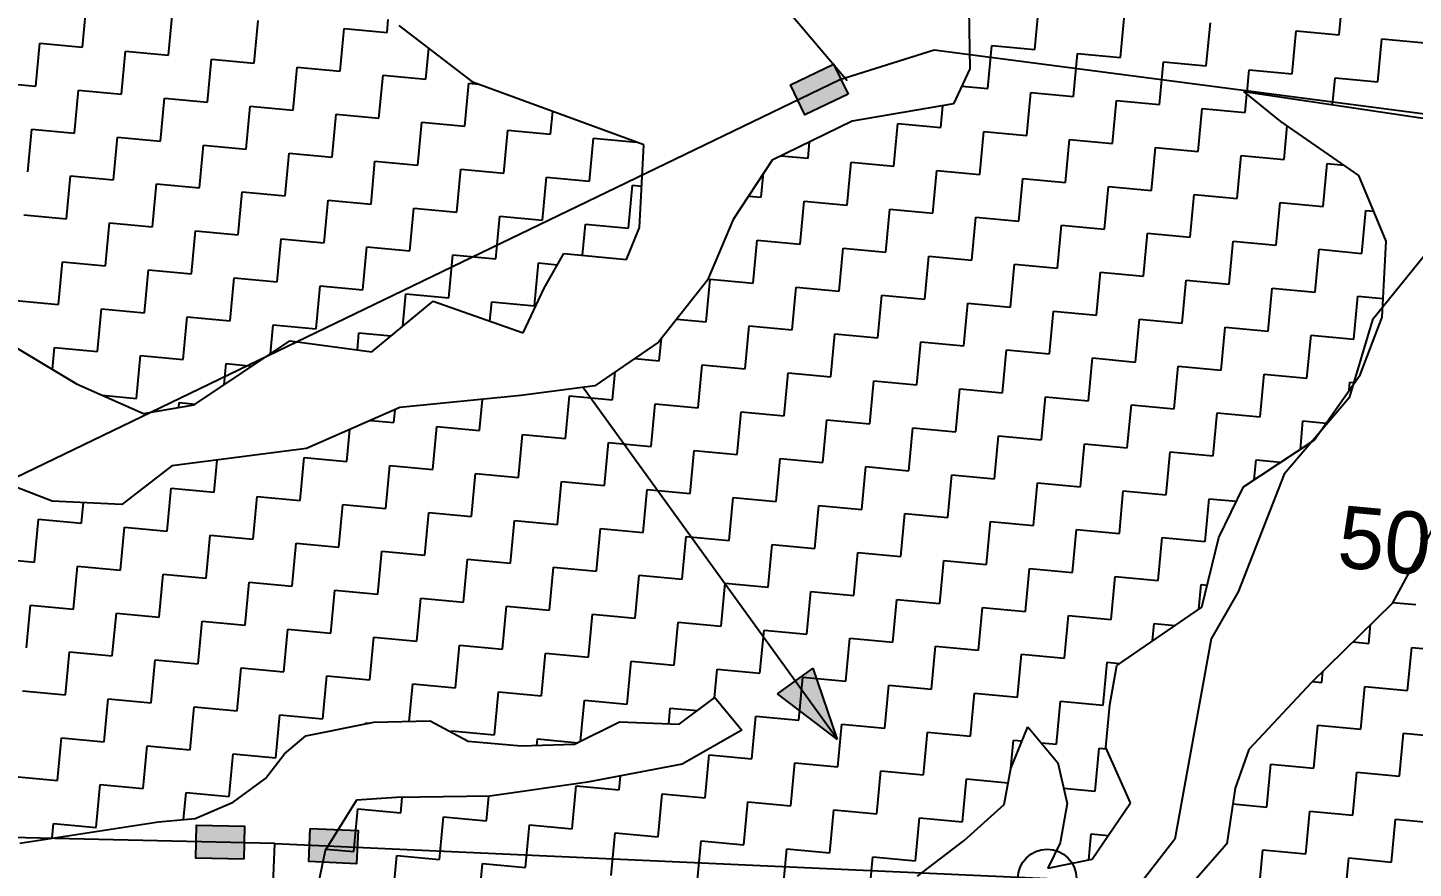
# Model space of a CAD drawing. Header units: metres. Extents: x 284554 to 287504, y 2026012 to 2031182.
# Drawn here: x 286317.2 to 286731.8, y 2030469 to 2030720.5 of the extents above; entities that cross this region are included whole.
import ezdxf
from ezdxf.enums import TextEntityAlignment as Align

# ---------------------------------------------------------------- set-up
doc = ezdxf.new("R2010")
doc.units = ezdxf.units.M
for name, color, linetype in [('LINE_WATER', 4, 'Continuous'), ('POLY_HATCH', 12, 'Continuous'), ('POLY_PARCEL', 6, 'Continuous'), ('TEXT_PARCEL', 7, 'Continuous')]:
    doc.layers.add(name, color=color, linetype=linetype)
doc.styles.add('TEXT_MAP', font='')
doc.styles.get('TEXT_MAP').set_extended_font_data('Kruti Dev 050')

msp = doc.modelspace()

# ---------------------------------------------------------------- hatches: boundary and pattern name
for points in [[(286545.4, 2030703.37), (286549.72, 2030694.43), (286562.65, 2030700.67), (286558.33, 2030709.61)], [(286367.69, 2030481.91), (286367.46, 2030471.98), (286381.81, 2030471.65), (286382.04, 2030481.58)], [(286415.6, 2030470.32), (286416.05, 2030480.24), (286401.71, 2030480.9), (286401.26, 2030470.98)]]:
    msp.add_hatch(color=256).paths.add_polyline_path(points)
h = msp.add_hatch(color=256)
h.paths.add_polyline_path([(286546.87, 2030525), (286541.54, 2030521.14), (286559.48, 2030507.55)])
h.paths.add_polyline_path([(286559.48, 2030507.55), (286552.21, 2030528.85), (286546.87, 2030525)])

# ---------------------------------------------------------------- linework, layer by layer
for points in [[(286562.65, 2030700.67), (286549.72, 2030694.43), (286545.4, 2030703.37), (286558.33, 2030709.61)], [(286381.81, 2030471.65), (286367.46, 2030471.98), (286367.69, 2030481.91), (286382.04, 2030481.58)], [(286401.71, 2030480.9), (286416.05, 2030480.24), (286415.6, 2030470.32), (286401.26, 2030470.98)]]:
    msp.add_lwpolyline(points, close=True)
for points in [[(286559.48, 2030507.55), (286483.51, 2030612.65)], [(286541.54, 2030521.14), (286552.21, 2030528.85)], [(286559.48, 2030507.55), (286552.21, 2030528.85)], [(286559.48, 2030507.55), (286541.54, 2030521.14)]]:
    msp.add_lwpolyline(points)
msp.add_circle((286622.24, 2030465.86), 8.78)
at = {"layer": 'LINE_WATER'}
for p, q in [((286562.38, 2030704.59), (286546.25, 2030723.69)), ((286738.65, 2030656.62), (286719.6, 2030633.14)), ((286719.6, 2030633.14), (286712.6, 2030609.73)), ((286712.6, 2030609.73), (286693.12, 2030586.88)), ((286693.12, 2030586.88), (286679.4, 2030551.67)), ((286679.4, 2030551.67), (286671.26, 2030537.59)), ((286671.26, 2030537.59), (286660.44, 2030477.64)), ((286660.44, 2030477.64), (286638.07, 2030449))]:
    msp.add_line(p, q, dxfattribs=at)
at = {"layer": 'POLY_HATCH', "linetype": 'Continuous'}
for p, q in [((286709.57, 2030718.39), (286710.77, 2030731.23)), ((286333.63, 2030714.67), (286334.83, 2030727.5)), ((286618.49, 2030713.95), (286619.69, 2030726.79)), ((286359.31, 2030712.27), (286360.51, 2030725.11)), ((286384.99, 2030709.87), (286386.19, 2030722.71)), ((286424.7, 2030719.11), (286425.06, 2030722.95)), ((286644.17, 2030711.55), (286645.37, 2030724.39)), ((286410.67, 2030707.47), (286411.87, 2030720.31)), ((286411.87, 2030720.31), (286424.7, 2030719.11)), ((286669.85, 2030709.15), (286671.05, 2030721.99)), ((286695.53, 2030706.75), (286696.73, 2030719.59)), ((286696.73, 2030719.59), (286709.57, 2030718.39)), ((286319.59, 2030703.03), (286320.79, 2030715.87)), ((286320.79, 2030715.87), (286333.63, 2030714.67)), ((286436.34, 2030705.07), (286437.21, 2030714.36)), ((286604.46, 2030702.31), (286605.66, 2030715.15)), ((286605.66, 2030715.15), (286618.49, 2030713.95)), ((286721.21, 2030704.35), (286722.41, 2030717.19)), ((286722.41, 2030717.19), (286735.25, 2030715.99)), ((286345.27, 2030700.63), (286346.47, 2030713.47)), ((286346.47, 2030713.47), (286359.31, 2030712.27)), ((286370.95, 2030698.23), (286372.15, 2030711.07)), ((286372.15, 2030711.07), (286384.99, 2030709.87)), ((286630.13, 2030699.91), (286631.33, 2030712.75)), ((286631.33, 2030712.75), (286644.17, 2030711.55)), ((286655.81, 2030697.51), (286657.01, 2030710.35)), ((286657.01, 2030710.35), (286669.85, 2030709.15)), ((286396.63, 2030695.83), (286397.83, 2030708.67)), ((286397.83, 2030708.67), (286410.67, 2030707.47)), ((286422.3, 2030693.43), (286423.5, 2030706.27)), ((286423.5, 2030706.27), (286436.34, 2030705.07)), ((286682.07, 2030701.25), (286682.69, 2030707.95)), ((286682.69, 2030707.95), (286695.53, 2030706.75)), ((286707.62, 2030697.48), (286708.37, 2030705.55)), ((286708.37, 2030705.55), (286721.21, 2030704.35)), ((286306.75, 2030704.23), (286319.59, 2030703.03)), ((286331.23, 2030688.99), (286332.43, 2030701.83)), ((286332.43, 2030701.83), (286345.27, 2030700.63)), ((286447.98, 2030691.03), (286449.18, 2030703.87)), ((286449.18, 2030703.87), (286452.15, 2030703.59)), ((286596.69, 2030703.03), (286604.46, 2030702.31)), ((286356.91, 2030686.59), (286358.11, 2030699.43)), ((286358.11, 2030699.43), (286370.95, 2030698.23)), ((286616.1, 2030688.27), (286617.29, 2030701.11)), ((286617.29, 2030701.11), (286630.13, 2030699.91)), ((286641.77, 2030685.87), (286642.97, 2030698.71)), ((286642.97, 2030698.71), (286655.81, 2030697.51)), ((286681.49, 2030695.11), (286682.01, 2030700.64)), ((286382.59, 2030684.19), (286383.79, 2030697.03)), ((286383.79, 2030697.03), (286396.63, 2030695.83)), ((286408.27, 2030681.79), (286409.47, 2030694.63)), ((286409.47, 2030694.63), (286422.3, 2030693.43)), ((286473.66, 2030688.63), (286474.3, 2030695.47)), ((286590.42, 2030690.67), (286591.02, 2030697.17)), ((286667.45, 2030683.47), (286668.65, 2030696.31)), ((286668.65, 2030696.31), (286681.49, 2030695.11)), ((286317.19, 2030677.35), (286318.39, 2030690.19)), ((286318.39, 2030690.19), (286331.23, 2030688.99)), ((286433.94, 2030679.39), (286435.14, 2030692.23)), ((286435.14, 2030692.23), (286447.98, 2030691.03)), ((286459.62, 2030676.99), (286460.82, 2030689.83)), ((286460.82, 2030689.83), (286473.66, 2030688.63)), ((286576.38, 2030679.03), (286577.58, 2030691.87)), ((286577.58, 2030691.87), (286590.42, 2030690.67)), ((286602.06, 2030676.63), (286603.26, 2030689.47)), ((286603.26, 2030689.47), (286616.1, 2030688.27)), ((286693.13, 2030681.07), (286694.07, 2030691.1)), ((286342.87, 2030674.95), (286344.07, 2030687.79)), ((286344.07, 2030687.79), (286356.91, 2030686.59)), ((286368.55, 2030672.55), (286369.75, 2030685.39)), ((286369.75, 2030685.39), (286382.59, 2030684.19)), ((286485.3, 2030674.59), (286486.5, 2030687.43)), ((286486.5, 2030687.43), (286499.34, 2030686.23)), ((286499.34, 2030686.23), (286499.35, 2030686.29)), ((286550.7, 2030681.43), (286551.16, 2030686.4)), ((286627.73, 2030674.23), (286628.93, 2030687.07)), ((286628.93, 2030687.07), (286641.77, 2030685.87)), ((286394.23, 2030670.15), (286395.43, 2030682.99)), ((286395.43, 2030682.99), (286408.27, 2030681.79)), ((286542.53, 2030682.19), (286550.7, 2030681.43)), ((286653.41, 2030671.83), (286654.61, 2030684.67)), ((286654.61, 2030684.67), (286667.45, 2030683.47)), ((286679.09, 2030669.43), (286680.29, 2030682.27)), ((286680.29, 2030682.27), (286693.13, 2030681.07)), ((286419.91, 2030667.75), (286421.1, 2030680.59)), ((286421.1, 2030680.59), (286433.94, 2030679.39)), ((286445.58, 2030665.35), (286446.78, 2030678.19)), ((286446.78, 2030678.19), (286459.62, 2030676.99)), ((286536.66, 2030669.79), (286537.33, 2030676.98)), ((286562.34, 2030667.39), (286563.54, 2030680.23)), ((286563.54, 2030680.23), (286576.38, 2030679.03)), ((286588.02, 2030664.99), (286589.22, 2030677.83)), ((286589.22, 2030677.83), (286602.06, 2030676.63)), ((286704.77, 2030667.03), (286705.97, 2030679.87)), ((286705.97, 2030679.87), (286711.05, 2030679.4)), ((286328.83, 2030663.31), (286330.03, 2030676.15)), ((286330.03, 2030676.15), (286342.87, 2030674.95)), ((286354.51, 2030660.91), (286355.71, 2030673.75)), ((286355.71, 2030673.75), (286368.55, 2030672.55)), ((286471.26, 2030662.95), (286472.46, 2030675.79)), ((286472.46, 2030675.79), (286485.3, 2030674.59)), ((286496.94, 2030660.55), (286498.14, 2030673.39)), ((286498.14, 2030673.39), (286500.89, 2030673.13)), ((286613.7, 2030662.59), (286614.9, 2030675.43)), ((286614.9, 2030675.43), (286627.73, 2030674.23)), ((286639.37, 2030660.19), (286640.57, 2030673.03)), ((286640.57, 2030673.03), (286653.41, 2030671.83)), ((286380.19, 2030658.51), (286381.39, 2030671.35)), ((286381.39, 2030671.35), (286394.23, 2030670.15)), ((286405.87, 2030656.11), (286407.07, 2030668.95)), ((286407.07, 2030668.95), (286419.91, 2030667.75)), ((286532.87, 2030670.14), (286536.66, 2030669.79)), ((286548.3, 2030655.75), (286549.5, 2030668.59)), ((286549.5, 2030668.59), (286562.34, 2030667.39)), ((286665.05, 2030657.79), (286666.25, 2030670.63)), ((286666.25, 2030670.63), (286679.09, 2030669.43)), ((286690.73, 2030655.39), (286691.93, 2030668.23)), ((286691.93, 2030668.23), (286704.77, 2030667.03)), ((286315.99, 2030664.51), (286328.83, 2030663.31)), ((286431.54, 2030653.71), (286432.74, 2030666.55)), ((286432.74, 2030666.55), (286445.58, 2030665.35)), ((286457.22, 2030651.31), (286458.42, 2030664.15)), ((286458.42, 2030664.15), (286471.26, 2030662.95)), ((286573.98, 2030653.35), (286575.18, 2030666.19)), ((286575.18, 2030666.19), (286588.02, 2030664.99)), ((286716.41, 2030652.99), (286717.61, 2030665.83)), ((286717.61, 2030665.83), (286719.93, 2030665.61)), ((286340.47, 2030649.27), (286341.67, 2030662.11)), ((286341.67, 2030662.11), (286354.51, 2030660.91)), ((286483.23, 2030652.42), (286484.1, 2030661.75)), ((286484.1, 2030661.75), (286496.94, 2030660.55)), ((286599.66, 2030650.95), (286600.86, 2030663.79)), ((286600.86, 2030663.79), (286613.7, 2030662.59)), ((286625.34, 2030648.55), (286626.53, 2030661.39)), ((286626.53, 2030661.39), (286639.37, 2030660.19)), ((286366.15, 2030646.87), (286367.35, 2030659.71)), ((286367.35, 2030659.71), (286380.19, 2030658.51)), ((286391.83, 2030644.47), (286393.03, 2030657.31)), ((286393.03, 2030657.31), (286405.87, 2030656.11)), ((286534.26, 2030644.11), (286535.46, 2030656.95)), ((286535.46, 2030656.95), (286548.3, 2030655.75)), ((286651.01, 2030646.15), (286652.21, 2030658.99)), ((286652.21, 2030658.99), (286665.05, 2030657.79)), ((286676.69, 2030643.75), (286677.89, 2030656.59)), ((286677.89, 2030656.59), (286690.73, 2030655.39)), ((286417.51, 2030642.07), (286418.71, 2030654.91)), ((286418.71, 2030654.91), (286431.54, 2030653.71)), ((286443.18, 2030639.67), (286444.38, 2030652.51)), ((286444.38, 2030652.51), (286457.22, 2030651.31)), ((286559.94, 2030641.71), (286561.14, 2030654.55)), ((286561.14, 2030654.55), (286573.98, 2030653.35)), ((286585.62, 2030639.31), (286586.82, 2030652.15)), ((286586.82, 2030652.15), (286599.66, 2030650.95)), ((286702.37, 2030641.35), (286703.57, 2030654.19)), ((286703.57, 2030654.19), (286716.41, 2030652.99)), ((286326.43, 2030637.63), (286327.63, 2030650.47)), ((286327.63, 2030650.47), (286340.47, 2030649.27)), ((286352.11, 2030635.23), (286353.31, 2030648.07)), ((286353.31, 2030648.07), (286366.15, 2030646.87)), ((286468.86, 2030637.27), (286470.06, 2030650.11)), ((286470.06, 2030650.11), (286475.7, 2030649.58)), ((286611.3, 2030636.91), (286612.5, 2030649.75)), ((286612.5, 2030649.75), (286625.34, 2030648.55)), ((286377.79, 2030632.83), (286378.99, 2030645.67)), ((286378.99, 2030645.67), (286391.83, 2030644.47)), ((286520.22, 2030632.47), (286521.42, 2030645.31)), ((286521.42, 2030645.31), (286534.26, 2030644.11)), ((286636.97, 2030634.51), (286638.17, 2030647.35)), ((286638.17, 2030647.35), (286651.01, 2030646.15)), ((286662.65, 2030632.11), (286663.85, 2030644.95)), ((286663.85, 2030644.95), (286676.69, 2030643.75)), ((286403.47, 2030630.43), (286404.67, 2030643.27)), ((286404.67, 2030643.27), (286417.51, 2030642.07)), ((286429.44, 2030631.2), (286430.34, 2030640.87)), ((286430.34, 2030640.87), (286443.18, 2030639.67)), ((286545.9, 2030630.07), (286547.1, 2030642.91)), ((286547.1, 2030642.91), (286559.94, 2030641.71)), ((286571.58, 2030627.67), (286572.78, 2030640.51)), ((286572.78, 2030640.51), (286585.62, 2030639.31)), ((286688.33, 2030629.71), (286689.53, 2030642.55)), ((286689.53, 2030642.55), (286702.37, 2030641.35)), ((286714.01, 2030627.31), (286715.21, 2030640.15)), ((286715.21, 2030640.15), (286722.77, 2030639.45)), ((286313.59, 2030638.83), (286326.43, 2030637.63)), ((286338.07, 2030623.59), (286339.27, 2030636.43)), ((286339.27, 2030636.43), (286352.11, 2030635.23)), ((286455.49, 2030632.74), (286456.02, 2030638.47)), ((286456.02, 2030638.47), (286468.86, 2030637.27)), ((286597.26, 2030625.27), (286598.46, 2030638.11)), ((286598.46, 2030638.11), (286611.3, 2030636.91)), ((286622.94, 2030622.87), (286624.14, 2030635.71)), ((286624.14, 2030635.71), (286636.97, 2030634.51)), ((286363.75, 2030621.19), (286364.95, 2030634.03)), ((286364.95, 2030634.03), (286377.79, 2030632.83)), ((286389.81, 2030622.92), (286390.63, 2030631.63)), ((286390.63, 2030631.63), (286403.47, 2030630.43)), ((286511.4, 2030633.3), (286520.22, 2030632.47)), ((286531.86, 2030618.43), (286533.06, 2030631.27)), ((286533.06, 2030631.27), (286545.9, 2030630.07)), ((286648.61, 2030620.47), (286649.81, 2030633.31)), ((286649.81, 2030633.31), (286662.65, 2030632.11)), ((286674.29, 2030618.07), (286675.49, 2030630.91)), ((286675.49, 2030630.91), (286688.33, 2030629.71)), ((286415.83, 2030624.11), (286416.31, 2030629.23)), ((286416.31, 2030629.23), (286425.98, 2030628.33)), ((286506.18, 2030620.83), (286506.8, 2030627.5)), ((286557.54, 2030616.03), (286558.74, 2030628.87)), ((286558.74, 2030628.87), (286571.58, 2030627.67)), ((286699.97, 2030615.67), (286701.17, 2030628.51)), ((286701.17, 2030628.51), (286714.01, 2030627.31)), ((286324.61, 2030618.2), (286325.23, 2030624.79)), ((286325.23, 2030624.79), (286338.07, 2030623.59)), ((286583.22, 2030613.63), (286584.42, 2030626.47)), ((286584.42, 2030626.47), (286597.26, 2030625.27)), ((286608.9, 2030611.23), (286610.1, 2030624.07)), ((286610.1, 2030624.07), (286622.94, 2030622.87)), ((286349.71, 2030609.55), (286350.91, 2030622.39)), ((286350.91, 2030622.39), (286363.75, 2030621.19)), ((286376, 2030613.66), (286376.59, 2030619.99)), ((286376.59, 2030619.99), (286384.36, 2030619.26)), ((286498.8, 2030621.52), (286506.18, 2030620.83)), ((286517.82, 2030606.79), (286519.02, 2030619.63)), ((286519.02, 2030619.63), (286531.86, 2030618.43)), ((286634.58, 2030608.83), (286635.77, 2030621.67)), ((286635.77, 2030621.67), (286648.61, 2030620.47)), ((286660.25, 2030606.43), (286661.45, 2030619.27)), ((286661.45, 2030619.27), (286674.29, 2030618.07)), ((286492.14, 2030609.19), (286492.92, 2030617.49)), ((286543.5, 2030604.39), (286544.7, 2030617.23)), ((286544.7, 2030617.23), (286557.54, 2030616.03)), ((286569.18, 2030601.99), (286570.38, 2030614.83)), ((286570.38, 2030614.83), (286583.22, 2030613.63)), ((286685.93, 2030604.03), (286687.13, 2030616.87)), ((286687.13, 2030616.87), (286699.97, 2030615.67)), ((286712.57, 2030611.91), (286712.81, 2030614.47)), ((286712.81, 2030614.47), (286714.28, 2030614.34)), ((286339.5, 2030610.51), (286349.71, 2030609.55)), ((286478.1, 2030597.55), (286479.3, 2030610.39)), ((286479.3, 2030610.39), (286492.14, 2030609.19)), ((286594.86, 2030599.59), (286596.06, 2030612.43)), ((286596.06, 2030612.43), (286608.9, 2030611.23)), ((286362.41, 2030606.86), (286362.55, 2030608.35)), ((286362.55, 2030608.35), (286367.4, 2030607.9)), ((286426.75, 2030602.35), (286427.11, 2030606.2)), ((286452.42, 2030599.95), (286453.3, 2030609.29)), ((286503.78, 2030595.15), (286504.98, 2030607.99)), ((286504.98, 2030607.99), (286517.82, 2030606.79)), ((286620.54, 2030597.19), (286621.74, 2030610.03)), ((286621.74, 2030610.03), (286634.58, 2030608.83)), ((286646.21, 2030594.79), (286647.41, 2030607.63)), ((286647.41, 2030607.63), (286660.25, 2030606.43)), ((286419.81, 2030603), (286426.75, 2030602.35)), ((286529.46, 2030592.75), (286530.66, 2030605.59)), ((286530.66, 2030605.59), (286543.5, 2030604.39)), ((286555.14, 2030590.35), (286556.34, 2030603.19)), ((286556.34, 2030603.19), (286569.18, 2030601.99)), ((286671.89, 2030592.4), (286673.09, 2030605.23)), ((286673.09, 2030605.23), (286685.93, 2030604.03)), ((286697.98, 2030594.33), (286698.77, 2030602.84)), ((286698.77, 2030602.84), (286705.74, 2030602.18)), ((286412.71, 2030590.71), (286413.6, 2030600.27)), ((286438.39, 2030588.31), (286439.58, 2030601.15)), ((286439.58, 2030601.15), (286452.42, 2030599.95)), ((286464.06, 2030585.91), (286465.26, 2030598.75)), ((286465.26, 2030598.75), (286478.1, 2030597.55)), ((286580.82, 2030587.95), (286582.02, 2030600.79)), ((286582.02, 2030600.79), (286594.86, 2030599.59)), ((286606.5, 2030585.55), (286607.7, 2030598.39)), ((286607.7, 2030598.39), (286620.54, 2030597.19)), ((286489.74, 2030583.51), (286490.94, 2030596.35)), ((286490.94, 2030596.35), (286503.78, 2030595.15)), ((286515.42, 2030581.11), (286516.62, 2030593.95)), ((286516.62, 2030593.95), (286529.46, 2030592.75)), ((286632.18, 2030583.16), (286633.38, 2030595.99)), ((286633.38, 2030595.99), (286646.21, 2030594.79)), ((286372.99, 2030581.47), (286373.89, 2030591.12)), ((286398.67, 2030579.07), (286399.87, 2030591.91)), ((286399.87, 2030591.91), (286412.71, 2030590.71)), ((286424.35, 2030576.67), (286425.55, 2030589.51)), ((286425.55, 2030589.51), (286438.39, 2030588.31)), ((286541.1, 2030578.71), (286542.3, 2030591.55)), ((286542.3, 2030591.55), (286555.14, 2030590.35)), ((286657.85, 2030580.76), (286659.05, 2030593.6)), ((286659.05, 2030593.6), (286671.89, 2030592.4)), ((286684.18, 2030585.27), (286684.73, 2030591.2)), ((286684.73, 2030591.2), (286692.15, 2030590.5)), ((286450.02, 2030574.27), (286451.22, 2030587.11)), ((286451.22, 2030587.11), (286464.06, 2030585.91)), ((286566.78, 2030576.31), (286567.98, 2030589.15)), ((286567.98, 2030589.15), (286580.82, 2030587.95)), ((286592.46, 2030573.92), (286593.66, 2030586.75)), ((286593.66, 2030586.75), (286606.5, 2030585.55)), ((286358.95, 2030569.83), (286360.15, 2030582.67)), ((286360.15, 2030582.67), (286372.99, 2030581.47)), ((286475.7, 2030571.87), (286476.9, 2030584.71)), ((286476.9, 2030584.71), (286489.74, 2030583.51)), ((286501.38, 2030569.47), (286502.58, 2030582.31)), ((286502.58, 2030582.31), (286515.42, 2030581.11)), ((286618.14, 2030571.52), (286619.34, 2030584.36)), ((286619.34, 2030584.36), (286632.18, 2030583.16)), ((286643.82, 2030569.12), (286645.01, 2030581.96)), ((286645.01, 2030581.96), (286657.85, 2030580.76)), ((286333.27, 2030572.23), (286333.84, 2030578.38)), ((286384.63, 2030567.43), (286385.83, 2030580.27)), ((286385.83, 2030580.27), (286398.67, 2030579.07)), ((286410.31, 2030565.03), (286411.51, 2030577.87)), ((286411.51, 2030577.87), (286424.35, 2030576.67)), ((286527.06, 2030567.08), (286528.26, 2030579.91)), ((286528.26, 2030579.91), (286541.1, 2030578.71)), ((286552.74, 2030564.68), (286553.94, 2030577.51)), ((286553.94, 2030577.51), (286566.78, 2030576.31)), ((286669.49, 2030566.72), (286670.69, 2030579.56)), ((286670.69, 2030579.56), (286678.84, 2030578.79)), ((286319.23, 2030560.59), (286320.43, 2030573.43)), ((286320.43, 2030573.43), (286333.27, 2030572.23)), ((286435.99, 2030562.63), (286437.19, 2030575.47)), ((286437.19, 2030575.47), (286450.02, 2030574.27)), ((286461.66, 2030560.23), (286462.86, 2030573.07)), ((286462.86, 2030573.07), (286475.7, 2030571.87)), ((286578.42, 2030562.28), (286579.62, 2030575.12)), ((286579.62, 2030575.12), (286592.46, 2030573.92)), ((286344.91, 2030558.19), (286346.11, 2030571.03)), ((286346.11, 2030571.03), (286358.95, 2030569.83)), ((286487.34, 2030557.84), (286488.54, 2030570.67)), ((286488.54, 2030570.67), (286501.38, 2030569.47)), ((286604.1, 2030559.88), (286605.3, 2030572.72)), ((286605.3, 2030572.72), (286618.14, 2030571.52)), ((286629.78, 2030557.48), (286630.98, 2030570.32)), ((286630.98, 2030570.32), (286643.82, 2030569.12)), ((286370.59, 2030555.79), (286371.79, 2030568.63)), ((286371.79, 2030568.63), (286384.63, 2030567.43)), ((286396.27, 2030553.39), (286397.47, 2030566.23)), ((286397.47, 2030566.23), (286410.31, 2030565.03)), ((286513.02, 2030555.44), (286514.22, 2030568.27)), ((286514.22, 2030568.27), (286527.06, 2030567.08)), ((286538.7, 2030553.04), (286539.9, 2030565.88)), ((286539.9, 2030565.88), (286552.74, 2030564.68)), ((286655.45, 2030555.08), (286656.65, 2030567.92)), ((286656.65, 2030567.92), (286669.49, 2030566.72)), ((286306.39, 2030561.79), (286319.23, 2030560.59)), ((286421.95, 2030550.99), (286423.15, 2030563.83)), ((286423.15, 2030563.83), (286435.99, 2030562.63)), ((286447.63, 2030548.6), (286448.82, 2030561.43)), ((286448.82, 2030561.43), (286461.66, 2030560.23)), ((286564.38, 2030550.64), (286565.58, 2030563.48)), ((286565.58, 2030563.48), (286578.42, 2030562.28)), ((286590.06, 2030548.24), (286591.26, 2030561.08)), ((286591.26, 2030561.08), (286604.1, 2030559.88)), ((286330.87, 2030546.55), (286332.07, 2030559.39)), ((286332.07, 2030559.39), (286344.91, 2030558.19)), ((286356.55, 2030544.15), (286357.75, 2030556.99)), ((286357.75, 2030556.99), (286370.59, 2030555.79)), ((286473.3, 2030546.2), (286474.5, 2030559.03)), ((286474.5, 2030559.03), (286487.34, 2030557.84)), ((286498.98, 2030543.8), (286500.18, 2030556.64)), ((286500.18, 2030556.64), (286513.02, 2030555.44)), ((286615.74, 2030545.84), (286616.94, 2030558.68)), ((286616.94, 2030558.68), (286629.78, 2030557.48)), ((286382.23, 2030541.75), (286383.43, 2030554.59)), ((286383.43, 2030554.59), (286396.27, 2030553.39)), ((286407.91, 2030539.36), (286409.11, 2030552.19)), ((286409.11, 2030552.19), (286421.95, 2030550.99)), ((286524.66, 2030541.4), (286525.86, 2030554.24)), ((286525.86, 2030554.24), (286538.7, 2030553.04)), ((286641.42, 2030543.44), (286642.62, 2030556.28)), ((286642.62, 2030556.28), (286655.45, 2030555.08)), ((286667.6, 2030546.5), (286668.29, 2030553.88)), ((286668.29, 2030553.88), (286670.13, 2030553.71)), ((286433.59, 2030536.96), (286434.79, 2030549.79)), ((286434.79, 2030549.79), (286447.63, 2030548.6)), ((286550.34, 2030539), (286551.54, 2030551.84)), ((286551.54, 2030551.84), (286564.38, 2030550.64)), ((286576.02, 2030536.6), (286577.22, 2030549.44)), ((286577.22, 2030549.44), (286590.06, 2030548.24)), ((286725.6, 2030548.52), (286732.49, 2030547.88)), ((286316.83, 2030534.91), (286318.03, 2030547.75)), ((286318.03, 2030547.75), (286330.87, 2030546.55)), ((286342.51, 2030532.51), (286343.71, 2030545.35)), ((286343.71, 2030545.35), (286356.55, 2030544.15)), ((286459.26, 2030534.56), (286460.46, 2030547.4)), ((286460.46, 2030547.4), (286473.3, 2030546.2)), ((286484.94, 2030532.16), (286486.14, 2030545)), ((286486.14, 2030545), (286498.98, 2030543.8)), ((286601.7, 2030534.2), (286602.9, 2030547.04)), ((286602.9, 2030547.04), (286615.74, 2030545.84)), ((286627.38, 2030531.8), (286628.58, 2030544.64)), ((286628.58, 2030544.64), (286641.42, 2030543.44)), ((286368.19, 2030530.12), (286369.39, 2030542.95)), ((286369.39, 2030542.95), (286382.23, 2030541.75)), ((286393.87, 2030527.72), (286395.07, 2030540.55)), ((286395.07, 2030540.55), (286407.91, 2030539.36)), ((286510.62, 2030529.76), (286511.82, 2030542.6)), ((286511.82, 2030542.6), (286524.66, 2030541.4)), ((286536.3, 2030527.36), (286537.5, 2030540.2)), ((286537.5, 2030540.2), (286550.34, 2030539)), ((286653.77, 2030537), (286654.25, 2030542.24)), ((286654.25, 2030542.24), (286660.54, 2030541.65)), ((286718.45, 2030536.24), (286718.98, 2030541.88)), ((286419.55, 2030525.32), (286420.75, 2030538.16)), ((286420.75, 2030538.16), (286433.59, 2030536.96)), ((286445.23, 2030522.92), (286446.43, 2030535.76)), ((286446.43, 2030535.76), (286459.26, 2030534.56)), ((286561.98, 2030524.96), (286563.18, 2030537.8)), ((286563.18, 2030537.8), (286576.02, 2030536.6)), ((286713.67, 2030536.69), (286718.45, 2030536.24)), ((286328.47, 2030520.88), (286329.67, 2030533.71)), ((286329.67, 2030533.71), (286342.51, 2030532.51)), ((286470.9, 2030520.52), (286472.1, 2030533.36)), ((286472.1, 2030533.36), (286484.94, 2030532.16)), ((286587.66, 2030522.56), (286588.86, 2030535.4)), ((286588.86, 2030535.4), (286601.7, 2030534.2)), ((286613.34, 2030520.16), (286614.54, 2030533)), ((286614.54, 2030533), (286627.38, 2030531.8)), ((286730.09, 2030522.2), (286731.29, 2030535.04)), ((286731.29, 2030535.04), (286744.13, 2030533.84)), ((286354.15, 2030518.48), (286355.35, 2030531.31)), ((286355.35, 2030531.31), (286368.19, 2030530.12)), ((286379.83, 2030516.08), (286381.03, 2030528.92)), ((286381.03, 2030528.92), (286393.87, 2030527.72)), ((286496.58, 2030518.12), (286497.78, 2030530.96)), ((286497.78, 2030530.96), (286510.62, 2030529.76)), ((286522.65, 2030519.89), (286523.46, 2030528.56)), ((286523.46, 2030528.56), (286536.3, 2030527.36)), ((286639.02, 2030517.76), (286640.22, 2030530.6)), ((286640.22, 2030530.6), (286643.92, 2030530.25)), ((286704.41, 2030524.6), (286704.72, 2030527.92)), ((286405.51, 2030513.68), (286406.71, 2030526.52)), ((286406.71, 2030526.52), (286419.55, 2030525.32)), ((286431.34, 2030512.92), (286432.39, 2030524.12)), ((286432.39, 2030524.12), (286445.23, 2030522.92)), ((286547.94, 2030513.32), (286549.14, 2030526.16)), ((286549.14, 2030526.16), (286561.98, 2030524.96)), ((286573.62, 2030510.92), (286574.82, 2030523.76)), ((286574.82, 2030523.76), (286587.66, 2030522.56)), ((286701.6, 2030524.86), (286704.41, 2030524.6)), ((286716.05, 2030510.56), (286717.25, 2030523.4)), ((286717.25, 2030523.4), (286730.09, 2030522.2)), ((286315.63, 2030522.07), (286328.47, 2030520.88)), ((286340.11, 2030506.84), (286341.31, 2030519.68)), ((286341.31, 2030519.68), (286354.15, 2030518.48)), ((286456.87, 2030508.88), (286458.06, 2030521.72)), ((286458.06, 2030521.72), (286470.9, 2030520.52)), ((286482.59, 2030506.97), (286483.74, 2030519.32)), ((286483.74, 2030519.32), (286496.58, 2030518.12)), ((286599.3, 2030508.52), (286600.5, 2030521.36)), ((286600.5, 2030521.36), (286613.34, 2030520.16)), ((286365.79, 2030504.44), (286366.99, 2030517.28)), ((286366.99, 2030517.28), (286379.83, 2030516.08)), ((286391.47, 2030502.04), (286392.67, 2030514.88)), ((286392.67, 2030514.88), (286405.51, 2030513.68)), ((286508.98, 2030512.19), (286509.42, 2030516.92)), ((286509.42, 2030516.92), (286517.63, 2030516.15)), ((286624.98, 2030506.12), (286626.18, 2030518.96)), ((286626.18, 2030518.96), (286639.02, 2030517.76)), ((286418.32, 2030512.18), (286418.35, 2030512.48)), ((286418.35, 2030512.48), (286419.32, 2030512.39)), ((286533.9, 2030501.68), (286535.1, 2030514.52)), ((286535.1, 2030514.52), (286547.94, 2030513.32)), ((286559.58, 2030499.28), (286560.78, 2030512.12)), ((286560.78, 2030512.12), (286573.62, 2030510.92)), ((286702.01, 2030498.92), (286703.21, 2030511.76)), ((286703.21, 2030511.76), (286716.05, 2030510.56)), ((286326.07, 2030495.2), (286327.27, 2030508.04)), ((286327.27, 2030508.04), (286340.11, 2030506.84)), ((286443.99, 2030509.71), (286444.03, 2030510.08)), ((286444.03, 2030510.08), (286456.87, 2030508.88)), ((286469.52, 2030505.71), (286469.7, 2030507.68)), ((286469.7, 2030507.68), (286481.75, 2030506.55)), ((286585.26, 2030496.88), (286586.46, 2030509.72)), ((286586.46, 2030509.72), (286599.3, 2030508.52)), ((286611.35, 2030498.86), (286612.14, 2030507.32)), ((286612.14, 2030507.32), (286614.74, 2030507.08)), ((286620.39, 2030506.55), (286624.98, 2030506.12)), ((286727.69, 2030496.52), (286728.89, 2030509.36)), ((286728.89, 2030509.36), (286741.73, 2030508.16)), ((286351.75, 2030492.8), (286352.95, 2030505.64)), ((286352.95, 2030505.64), (286365.79, 2030504.44)), ((286377.43, 2030490.4), (286378.63, 2030503.24)), ((286378.63, 2030503.24), (286391.47, 2030502.04)), ((286519.86, 2030490.04), (286521.06, 2030502.88)), ((286521.06, 2030502.88), (286533.9, 2030501.68)), ((286636.62, 2030492.08), (286637.82, 2030504.92)), ((286637.82, 2030504.92), (286639.94, 2030504.72)), ((286545.54, 2030487.64), (286546.74, 2030500.48)), ((286546.74, 2030500.48), (286559.58, 2030499.28)), ((286687.97, 2030487.28), (286689.17, 2030500.12)), ((286689.17, 2030500.12), (286702.01, 2030498.92)), ((286313.23, 2030496.4), (286326.07, 2030495.2)), ((286494.18, 2030492.44), (286494.57, 2030496.62)), ((286571.22, 2030485.24), (286572.42, 2030498.08)), ((286572.42, 2030498.08), (286585.26, 2030496.88)), ((286596.9, 2030482.84), (286598.1, 2030495.68)), ((286598.1, 2030495.68), (286610.53, 2030494.52)), ((286713.65, 2030484.88), (286714.85, 2030497.72)), ((286714.85, 2030497.72), (286727.69, 2030496.52)), ((286337.71, 2030481.16), (286338.91, 2030494)), ((286338.91, 2030494), (286351.75, 2030492.8)), ((286363.84, 2030483.57), (286364.59, 2030491.6)), ((286364.59, 2030491.6), (286377.43, 2030490.4)), ((286428.79, 2030485.6), (286429.22, 2030490.19)), ((286454.47, 2030483.2), (286455.15, 2030490.54)), ((286480.14, 2030480.8), (286481.34, 2030493.64)), ((286481.34, 2030493.64), (286494.18, 2030492.44)), ((286505.82, 2030478.4), (286507.02, 2030491.24)), ((286507.02, 2030491.24), (286519.86, 2030490.04)), ((286627.16, 2030492.96), (286636.62, 2030492.08)), ((286414.75, 2030473.96), (286415.95, 2030486.8)), ((286415.95, 2030486.8), (286428.79, 2030485.6)), ((286531.5, 2030476), (286532.7, 2030488.84)), ((286532.7, 2030488.84), (286545.54, 2030487.64)), ((286557.18, 2030473.6), (286558.38, 2030486.44)), ((286558.38, 2030486.44), (286571.22, 2030485.24)), ((286677.77, 2030488.23), (286687.97, 2030487.28)), ((286699.61, 2030473.24), (286700.81, 2030486.08)), ((286700.81, 2030486.08), (286713.65, 2030484.88)), ((286324.46, 2030477.95), (286324.87, 2030482.36)), ((286324.87, 2030482.36), (286337.71, 2030481.16)), ((286440.43, 2030471.56), (286441.63, 2030484.4)), ((286441.63, 2030484.4), (286454.47, 2030483.2)), ((286466.11, 2030469.16), (286467.3, 2030482)), ((286467.3, 2030482), (286480.14, 2030480.8)), ((286582.86, 2030471.2), (286584.06, 2030484.04)), ((286584.06, 2030484.04), (286596.9, 2030482.84)), ((286725.29, 2030470.84), (286726.49, 2030483.68)), ((286726.49, 2030483.68), (286739.33, 2030482.48)), ((286491.78, 2030466.76), (286492.98, 2030479.6)), ((286492.98, 2030479.6), (286505.82, 2030478.4)), ((286634.69, 2030471.51), (286635.42, 2030479.24)), ((286635.42, 2030479.24), (286640.48, 2030478.77)), ((286406.48, 2030474.73), (286414.75, 2030473.96)), ((286517.46, 2030464.36), (286518.66, 2030477.2)), ((286518.66, 2030477.2), (286531.5, 2030476)), ((286543.14, 2030461.96), (286544.34, 2030474.8)), ((286544.34, 2030474.8), (286557.18, 2030473.6)), ((286685.57, 2030461.6), (286686.77, 2030474.44)), ((286686.77, 2030474.44), (286699.61, 2030473.24)), ((286426.39, 2030459.92), (286427.59, 2030472.76)), ((286427.59, 2030472.76), (286440.43, 2030471.56)), ((286452.07, 2030457.52), (286453.27, 2030470.36)), ((286453.27, 2030470.36), (286466.11, 2030469.16)), ((286568.82, 2030459.56), (286570.02, 2030472.4)), ((286570.02, 2030472.4), (286582.86, 2030471.2)), ((286711.25, 2030459.2), (286712.45, 2030472.04)), ((286712.45, 2030472.04), (286725.29, 2030470.84))]:
    msp.add_line(p, q, dxfattribs=at)
at = {"layer": 'POLY_HATCH'}
for p, q in [((286598.8, 2030726.09), (286599.12, 2030708.17)), ((286450.59, 2030704.16), (286428.31, 2030721.15)), ((286599.12, 2030708.17), (286594.16, 2030697.7)), ((286501.54, 2030685.49), (286450.59, 2030704.16)), ((286692.16, 2030692.41), (286681.07, 2030701.4)), ((286681.07, 2030701.4), (286736, 2030693.28)), ((286594.16, 2030697.7), (286563.86, 2030692.58)), ((286563.86, 2030692.58), (286539.9, 2030680.91)), ((286715.52, 2030676.32), (286692.16, 2030692.41)), ((286500.23, 2030660.77), (286501.54, 2030685.49)), ((286539.9, 2030680.91), (286528.29, 2030663.11)), ((286723.63, 2030656.68), (286715.52, 2030676.32)), ((286496.35, 2030651.19), (286500.23, 2030660.77)), ((286528.29, 2030663.11), (286520.63, 2030644.95)), ((286722.49, 2030633.93), (286723.63, 2030656.68)), ((286471.68, 2030642.57), (286477.62, 2030652.94)), ((286477.62, 2030652.94), (286496.35, 2030651.19)), ((286520.63, 2030644.95), (286505.97, 2030626.44)), ((286465.46, 2030629.23), (286471.68, 2030642.57)), ((286420.18, 2030623.53), (286438.51, 2030638.71)), ((286438.51, 2030638.71), (286465.46, 2030629.23)), ((286715.91, 2030616.65), (286722.49, 2030633.93)), ((286308.25, 2030628.03), (286331.78, 2030613.9)), ((286366.99, 2030607.63), (286395.63, 2030626.82)), ((286395.63, 2030626.82), (286420.18, 2030623.53)), ((286505.97, 2030626.44), (286486.85, 2030613.32)), ((286702.15, 2030597.07), (286715.91, 2030616.65)), ((286331.78, 2030613.9), (286351.84, 2030605.07)), ((286464.7, 2030610.42), (286428.57, 2030606.84)), ((286486.85, 2030613.32), (286464.7, 2030610.42)), ((286351.84, 2030605.07), (286366.99, 2030607.63)), ((286428.57, 2030606.84), (286400.57, 2030594.55)), ((286400.57, 2030594.55), (286360.32, 2030589.37)), ((286680.96, 2030583.15), (286702.15, 2030597.07)), ((286324.53, 2030578.8), (286297.66, 2030589.26)), ((286360.32, 2030589.37), (286345.32, 2030577.85)), ((286673.57, 2030567.94), (286680.96, 2030583.15)), ((286345.32, 2030577.85), (286324.53, 2030578.8)), ((286742.26, 2030579.41), (286725.42, 2030548.19)), ((286668.55, 2030547.14), (286673.57, 2030567.94)), ((286725.42, 2030548.19), (286701.34, 2030524.6)), ((286643.05, 2030529.65), (286668.55, 2030547.14)), ((286640.96, 2030517.92), (286643.05, 2030529.65)), ((286701.34, 2030524.6), (286682.56, 2030504.49)), ((286512.14, 2030512.07), (286522.83, 2030520.02)), ((286522.83, 2030520.02), (286530.87, 2030510.32)), ((286639.76, 2030505.12), (286640.96, 2030517.92)), ((286400.45, 2030508.6), (286420.72, 2030512.67)), ((286420.72, 2030512.67), (286437.66, 2030513.07)), ((286437.66, 2030513.07), (286449.03, 2030507.04)), ((286480.76, 2030506.06), (286494.31, 2030512.75)), ((286494.31, 2030512.75), (286512.14, 2030512.07)), ((286611.33, 2030498.83), (286616.47, 2030511.27)), ((286616.47, 2030511.27), (286625.41, 2030500.49)), ((286393.99, 2030503.24), (286400.45, 2030508.6)), ((286449.03, 2030507.04), (286464.8, 2030505.56)), ((286530.87, 2030510.32), (286513.01, 2030500.07)), ((286388.32, 2030495.82), (286393.99, 2030503.24)), ((286464.8, 2030505.56), (286480.76, 2030506.06)), ((286647.16, 2030488.52), (286639.76, 2030505.12)), ((286682.56, 2030504.49), (286678.5, 2030492.95)), ((286513.01, 2030500.07), (286484.67, 2030494.76)), ((286609.33, 2030488.08), (286611.33, 2030498.83)), ((286625.41, 2030500.49), (286628.25, 2030488.3)), ((286378.71, 2030488.77), (286388.32, 2030495.82)), ((286484.67, 2030494.76), (286455.44, 2030490.54)), ((286427.57, 2030490.16), (286415.55, 2030489.3)), ((286455.44, 2030490.54), (286427.57, 2030490.16)), ((286678.5, 2030492.95), (286675.94, 2030476.29)), ((286367.32, 2030483.87), (286378.71, 2030488.77)), ((286415.55, 2030489.3), (286406.19, 2030474.27)), ((286597.39, 2030477.28), (286609.33, 2030488.08)), ((286628.25, 2030488.3), (286626.16, 2030476.57)), ((286635.65, 2030471.71), (286647.16, 2030488.52)), ((286314.87, 2030476.46), (286356.29, 2030482.91)), ((286356.29, 2030482.91), (286367.32, 2030483.87)), ((286406.19, 2030474.27), (286400.84, 2030448.94)), ((286583.47, 2030466.65), (286597.39, 2030477.28)), ((286626.16, 2030476.57), (286622.46, 2030468.97)), ((286675.94, 2030476.29), (286655.9, 2030453.32)), ((286622.46, 2030468.97), (286635.65, 2030471.71))]:
    msp.add_line(p, q, dxfattribs=at)
at = {"layer": 'POLY_PARCEL'}
for p, q in [((286560.16, 2030704.99), (286588.44, 2030713.87)), ((286588.44, 2030713.87), (286890.87, 2030674.41)), ((286100.45, 2030483.06), (286560.16, 2030704.99)), ((286391.13, 2030476.41), (286100.45, 2030483.06)), ((286378.46, 2030171.08), (286391.13, 2030476.41)), ((286391.13, 2030476.41), (286622.24, 2030465.86))]:
    msp.add_line(p, q, dxfattribs=at)

# ---------------------------------------------------------------- texts
at = {"layer": 'TEXT_PARCEL', "style": 'TEXT_MAP'}
msp.add_text('50', height=18.569, rotation=354.6614, dxfattribs=at).set_placement((286722.37, 2030557.88), align=Align.CENTER)

doc.saveas('drawing.dxf')
